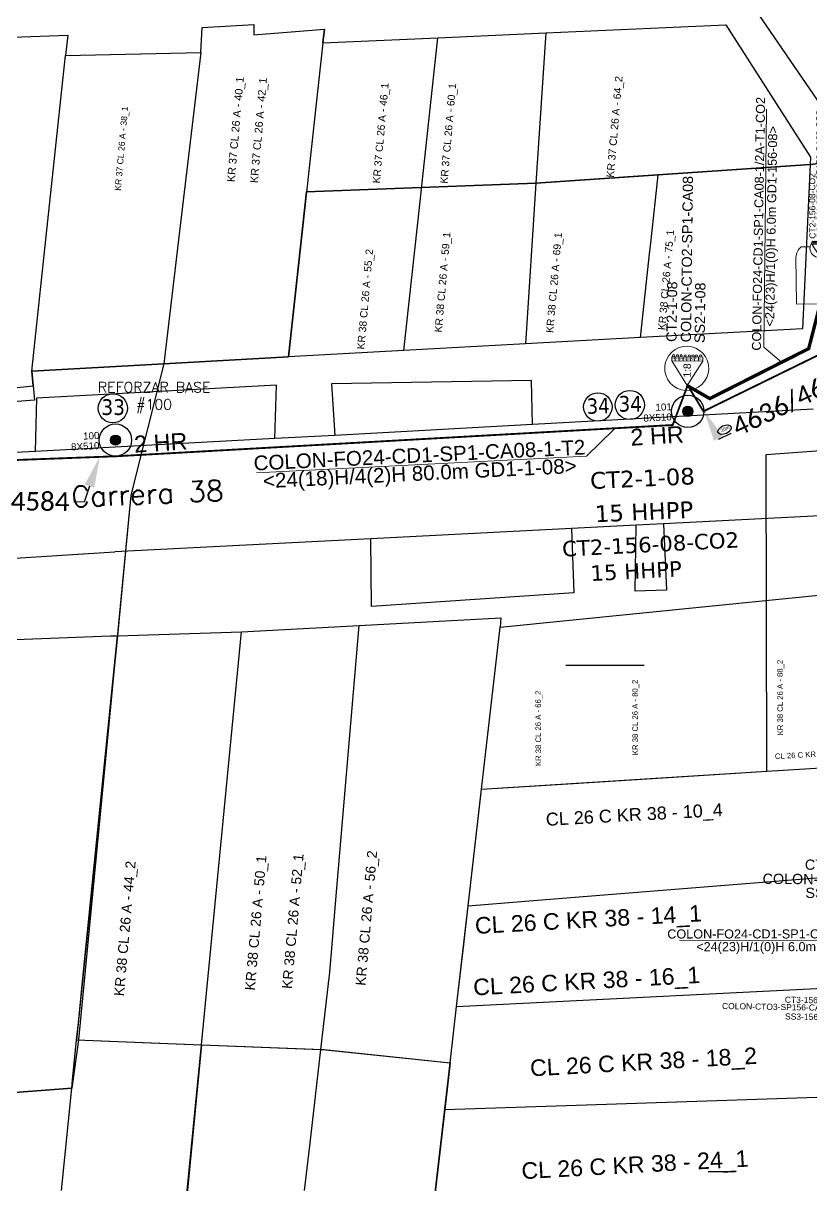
# Model space of a CAD drawing. Header units: millimetres. Extents: x -76.52126 to -76.51707, y 3.41842 to 3.42185.
# Drawn here: x -76.519168 to -76.518787, y 3.419719 to 3.420281 of the extents above; entities that cross this region are included whole.
import ezdxf
from ezdxf import colors
from ezdxf.entities.mleader import LeaderData, LeaderLine
from ezdxf.enums import TextEntityAlignment as Align
from ezdxf.math import Vec2, Vec3

# ---------------------------------------------------------------- set-up
doc = ezdxf.new("R2010")
doc.units = ezdxf.units.MM
doc.linetypes.add('DASHED', pattern=[0.75, 0.5, -0.25])
for name, color, linetype in [('ABSCISA 24H', 3, 'Continuous'), ('CARTOGRAFIA', 252, 'Continuous'), ('COBERTURA CTO', 30, 'Continuous'), ('COBERTURA CTO - COUBICADO', 30, 'Continuous'), ('HERRAJERIA', 30, 'Continuous'), ('NOTAS', 250, 'Continuous'), ('PLACAS ZONA ABIERTA', 8, 'Continuous'), ('POSTE EMCALI ENERGIA', 7, 'Continuous'), ('Predios_Cali_ATP', 251, 'Continuous'), ('PUNTO CARTERA', 7, 'Continuous'), ('PUNTO CARTERA - COUBICADO', 60, 'Continuous'), ('RESERVA F.O 24', 3, 'Continuous'), ('TEXCALLES', 7, 'Continuous')]:
    doc.layers.add(name, color=color, linetype=linetype)
for name, color, linetype, lineweight in [('CB 24 H AER', 3, 'DASHED', 60), ('CB 24 H AER - COUBICADO', 3, 'DASHED', 0), ('CTO POSTE', 10, 'Continuous', 0), ('CTO POSTE - COUBICADO', 10, 'Continuous', 0), ('MARQUILLA F.O 24', 3, 'Continuous', 0), ('MARQUILLA F.O 24 - COUBICADO', 3, 'Continuous', 0)]:
    doc.layers.add(name, color=color, linetype=linetype, lineweight=lineweight)
doc.styles.add('Arial', font='arial.ttf')
doc.styles.add('BOOK', font='BKANT.TTF')
doc.styles.add('Legend', font='calibri.ttf')
doc.styles.add('ROMANS', font='romans.shx', dxfattribs={"height": 1.6})
doc.styles.get("Standard").update_dxf_attribs({"font": 'arial.ttf'})
doc.styles.add('style2', font='verdana.ttf', dxfattribs={"height": 0.1})
doc.styles.add('TAHOMA', font='tahoma.ttf')
doc.styles.add('TXT CTO Y SS', font='arial.ttf', dxfattribs={"height": 0.5})

# ---------------------------------------------------------------- blocks, each defined once
blk = doc.blocks.new('MARQUILLA 24')
at = {"layer": 'MARQUILLA F.O 24', "style": 'Arial'}
for tag, oblique, p in [('IDENTIFICACIONCABLEFIBRA', 8.300879983380582e-09, (-0.1815160179795968, 0.4101931208408545)), ('CAPACIDADFIBRA', 1.383453351877506e-09, (-0.2074468646844706, -0.5398237440824574))]:
    blk.add_attdef(tag, text='', height=0.7, dxfattribs=dict(at, oblique=oblique)).set_placement(p, align=Align.MIDDLE)
blk = doc.blocks.new('PUNTO CARTERA')
blk.add_circle((-5.020778246489499e-07, 5.015703301580743e-07), 1.85590673389413e-05)
at = {"style": 'TAHOMA'}
blk.add_attdef('11', (-1.506643124571383e-05, -8.025511332387936e-06), '', height=2e-05, dxfattribs=at)
blk = doc.blocks.new('POSTE EMCALI ENERGIA')
h = blk.add_hatch(color=0)
h.dxf.hatch_style = 1
edge = h.paths.add_edge_path()
edge.add_arc((0, 0), 0.4317225846467996, 0, 360)
at = {"color": 0}
for radius in [1.37560418800724, 0.4317225846467996]:
    blk.add_circle((0, 0), radius, dxfattribs=at)
for tag, p in [('NODO', (1.750531847689672, -1.245275313217235)), ('CONSEC', (1.750531847689672, -2.745275313217235))]:
    blk.add_attdef(tag, p, '', height=1, dxfattribs=at)
blk = doc.blocks.new('*U27')
at = {"layer": 'CTO POSTE', "lineweight": 0}
h = blk.add_hatch(color=256, dxfattribs=at)
h.dxf.hatch_style = 1
edge = h.paths.add_edge_path()
edge.add_arc((2.038040068197754, 0.2957694650177), 0.05471359921872897, -0.1242499693410087, 359.875750030659)
edge = h.paths.add_edge_path()
edge.add_arc((2.037624585731224, 0.1041770275826625), 0.05471359921872897, -0.1242499693410087, 359.875750030659)
edge = h.paths.add_edge_path()
edge.add_arc((2.037237854846977, -0.0741571229849701), 0.05471359921872897, -0.1242499693410087, 359.875750030659)
edge = h.paths.add_edge_path()
edge.add_arc((2.036809884395911, -0.2715081750155999), 0.05471359921872897, -0.1242499693410087, 359.875750030659)
edge = h.paths.add_edge_path()
edge.add_arc((2.036383020590098, -0.4683489170371072), 0.05471359921872897, -0.1242499693410087, 359.875750030659)
edge = h.paths.add_edge_path()
edge.add_arc((2.0359752240852, -0.6563971083447935), 0.05471359921872897, -0.1242499693410087, 359.875750030659)
edge = h.paths.add_edge_path()
edge.add_arc((2.035625206270759, -0.817801671994707), 0.05471359921872897, -0.1242499693410087, 359.875750030659)
edge = h.paths.add_edge_path()
edge.add_arc((2.035170182809209, -1.027627744359637), 0.05471359921872897, -0.1242499693410087, 359.875750030659)
h = blk.add_hatch(color=1, dxfattribs=at)
h.dxf.hatch_style = 1
edge = h.paths.add_edge_path()
edge.add_arc((0.5439760578583717, -0.3838038376672779), 0.05194566183112925, -0.1242499693410087, 359.875750030659)
at = {"layer": 'CTO POSTE', "color": 1, "lineweight": 0}
for p, q in [((0.5933397471003361, -0.3798749818062158), (1.78330321336002, 0.3747210545708041)), ((1.780019241301008, -1.139624945418648), (1.78330321336002, 0.3747210545708041)), ((1.782527919798422, 0.01720805423882347), (1.98271064005906, 0.01677394310435269)), ((1.782961715654312, 0.2172453893237415), (1.98314443591495, 0.2168112781892743)), ((1.78330321336002, 0.3747210545708041), (1.983485933620659, 0.3742869434363333)), ((1.983485933620659, 0.3742869434363333), (1.980201961561647, -1.140059056553115)), ((1.98314443591495, 0.2168112781892743), (1.983485933620659, 0.3742869434363333)), ((0.5933397471003361, -0.3798749818062158), (1.780019241301008, -1.139624945418648)), ((1.781318828867053, -0.5403429792782911), (1.981501549127691, -0.5407770904127582)), ((1.781734164487348, -0.3488182574032466), (1.981916884747986, -0.3492523685377139)), ((1.782121812782029, -0.1700610591370423), (1.982304533042667, -0.1704951702715095)), ((1.780497384716469, -0.9191375126349558), (1.980680104977108, -0.9195716237694229)), ((1.780894261615054, -0.7361247058695691), (1.981076981875692, -0.7365588170040362)), ((1.980201961561647, -1.140059056553115), (1.780019241301008, -1.139624945418648))]:
    blk.add_line(p, q, dxfattribs=at)
for centre in [(2.037613172867088, 0.1038380231428865), (2.038028655333605, 0.2954304605723818), (2.036371607725974, -0.4686879214713409), (2.036798471531788, -0.2718471794498337), (2.037226441982829, -0.0744961274302883), (2.035158769945085, -1.02796674879387), (2.035613793406623, -0.818140676434483), (2.035963811221075, -0.6567361127790272)]:
    blk.add_circle(centre, 0.05471359921872897, dxfattribs=at)
at = {"layer": 'CTO POSTE', "color": 2, "lineweight": 0, "true_color": 0xf1eb1f}
blk.add_ellipse((1.428732229114385, -0.3551335129265336), major_axis=(-0.572424804231445, 0.9095449614430965), ratio=0.9999999690973763, start_param=4.159629210123316, end_param=10.4428145173029, dxfattribs=at)
at = {"layer": 'CTO POSTE', "lineweight": 0, "attachment_point": 1, "rotation": 359.875750030659}
for s, width, heights, insert, char_height in [('\\pxsm0.95;1\\P2\\P3\\P4\\P5\\P6\\P7\\P8', 12.01395749957801, [52.35627762601921], (1.852877797037454, 0.3555203752303113), 0.1174596764261007), ('1:8', 8.215003159624752, [0], (0.9754199662721743, -0.195374858175393), 0.3585048917005609)]:
    blk.add_mtext_dynamic_manual_height_columns(s, width=width, gutter_width=4.760265510852324, heights=heights, dxfattribs=dict(at, insert=insert, char_height=char_height))
at = {"layer": 'CTO POSTE', "lineweight": 0, "style": 'TXT CTO Y SS'}
for tag, p in [('CTONAME', (2.705436183969436, 0.1588303964439393)), ('OSPCTONAME', (2.696194536413123, -0.5457411603159441)), ('SSNAME', (2.668679143539123, -1.215425124960918))]:
    blk.add_attdef(tag, p, '', height=0.5, dxfattribs=at)
blk = doc.blocks.new('*U28')
at = {"layer": 'CTO POSTE', "lineweight": 0}
h = blk.add_hatch(color=256, dxfattribs=at)
h.dxf.hatch_style = 1
edge = h.paths.add_edge_path()
edge.add_arc((0.8194243900310156, 0.2957694650177002), 0.05471359921872897, 180.124249969341, 540.124249969341, ccw=False)
edge = h.paths.add_edge_path()
edge.add_arc((0.8198398724975458, 0.1041770275826627), 0.05471359921872897, 180.124249969341, 540.124249969341, ccw=False)
edge = h.paths.add_edge_path()
edge.add_arc((0.8202266033817929, -0.0741571229849699), 0.05471359921872897, 180.124249969341, 540.124249969341, ccw=False)
edge = h.paths.add_edge_path()
edge.add_arc((0.8206545738328583, -0.2715081750155997), 0.05471359921872897, 180.124249969341, 540.124249969341, ccw=False)
edge = h.paths.add_edge_path()
edge.add_arc((0.8210814376386719, -0.468348917037107), 0.05471359921872897, 180.124249969341, 540.124249969341, ccw=False)
edge = h.paths.add_edge_path()
edge.add_arc((0.8214892341435696, -0.6563971083447933), 0.05471359921872897, 180.124249969341, 540.124249969341, ccw=False)
edge = h.paths.add_edge_path()
edge.add_arc((0.8218392519580107, -0.8178016719947068), 0.05471359921872897, 180.124249969341, 540.124249969341, ccw=False)
edge = h.paths.add_edge_path()
edge.add_arc((0.8222942754195603, -1.027627744359636), 0.05471359921872897, 180.124249969341, 540.124249969341, ccw=False)
h = blk.add_hatch(color=1, dxfattribs=at)
h.dxf.hatch_style = 1
edge = h.paths.add_edge_path()
edge.add_arc((2.313488400370398, -0.383803837667278), 0.05194566183112925, 180.124249969341, 540.124249969341, ccw=False)
at = {"layer": 'CTO POSTE', "color": 1, "lineweight": 0}
for p, q in [((1.07416124486875, 0.3747210545708043), (0.8739785246081113, 0.3742869434363335)), ((0.8739785246081113, 0.3742869434363335), (0.8772624966671227, -1.140059056553115)), ((0.8743200223138197, 0.2168112781892745), (0.8739785246081113, 0.3742869434363335)), ((1.074502742574458, 0.2172453893237417), (0.8743200223138197, 0.2168112781892745)), ((1.074936538430348, 0.01720805423882361), (0.8747538181697094, 0.01677394310435287)), ((2.264124711128434, -0.3798749818062159), (1.07416124486875, 0.3747210545708043)), ((1.077445216927761, -1.139624945418647), (1.07416124486875, 0.3747210545708043)), ((1.075342645446741, -0.1700610591370421), (0.8751599251861024, -0.1704951702715093)), ((1.075730293741422, -0.3488182574032465), (0.8755475734807834, -0.3492523685377137)), ((1.076145629361717, -0.540342979278291), (0.8759629091010785, -0.540777090412758)), ((2.264124711128434, -0.3798749818062159), (1.077445216927761, -1.139624945418647)), ((1.076570196613716, -0.736124705869569), (0.8763874763530775, -0.736558817004036)), ((1.0769670735123, -0.9191375126349557), (0.8767843532516617, -0.9195716237694227)), ((0.8772624966671227, -1.140059056553115), (1.077445216927761, -1.139624945418647))]:
    blk.add_line(p, q, dxfattribs=at)
for centre in [(0.8194358028951645, 0.295430460572382), (0.8198512853616822, 0.1038380231428867), (0.8202380162459408, -0.0744961274302881), (0.8206659866969823, -0.2718471794498334), (0.8210928505027959, -0.4686879214713407), (0.8215006470076944, -0.656736112779027), (0.8218506648221471, -0.8181406764344827), (0.8223056882836852, -1.02796674879387)]:
    blk.add_circle(centre, 0.05471359921872897, dxfattribs=at)
at = {"layer": 'CTO POSTE', "color": 2, "lineweight": 0, "true_color": 0xf1eb1f}
blk.add_ellipse((1.428732229114385, -0.3551335129265336), major_axis=(-0.572424804231445, 0.9095449614430965), ratio=0.9999999690973763, start_param=4.159629210123316, end_param=10.4428145173029, dxfattribs=at)
at = {"layer": 'CTO POSTE', "lineweight": 0, "attachment_point": 3, "rotation": 0.12424996934098545}
for s, width, heights, insert, char_height in [('\\pxsm0.95;1\\P2\\P3\\P4\\P5\\P6\\P7\\P8', 12.01395749957801, [52.35627762601921], (1.004586661191316, 0.3555203752303114), 0.1174596764261007), ('1:8', 8.215003159624752, [0], (1.882044491956596, -0.195374858175393), 0.3585048917005609)]:
    blk.add_mtext_dynamic_manual_height_columns(s, width=width, gutter_width=4.760265510852324, heights=heights, dxfattribs=dict(at, insert=insert, char_height=char_height))
at = {"layer": 'CTO POSTE', "lineweight": 0, "style": 'TXT CTO Y SS'}
for tag, p in [('CTONAME', (-2.704724795317747, 0.15883039644394)), ('OSPCTONAME', (-4.758238945851474, -0.5457411603159432)), ('SSNAME', (-2.665239241926998, -1.215425124960918))]:
    blk.add_attdef(tag, p, '', height=0.5, dxfattribs=at)
blk = doc.blocks.new('RESERVA 24')
at = {"layer": 'RESERVA F.O 24', "color": 3, "linetype": 'ByBlock', "lineweight": 30}
blk.add_ellipse((0, 0), major_axis=(1.155851281713483, 0.0003712607545550343), ratio=0.5873088644412812, dxfattribs=at)
at = {"layer": 'RESERVA F.O 24', "lineweight": 0, "style": 'BOOK'}
blk.add_attdef('RESERVA', (1.280572414631024, 0.8326158835552633), '', height=0.5725093120969081, rotation=0.03902316826273409, dxfattribs=at)
blk = doc.blocks.new('CTO POSTE 8 - COUBICABLE')
at = {"layer": 'CTO POSTE - COUBICADO', "lineweight": 0}
h = blk.add_hatch(color=1, dxfattribs=at)
h.dxf.hatch_style = 1
edge = h.paths.add_edge_path()
edge.add_arc((-8.158717557664204, 73.49492617518627), 0.6260126671839604, 89.87575003065902, 449.8757500306591)
edge = h.paths.add_edge_path()
edge.add_arc((-5.966588096547639, 73.49017237922453), 0.6260126671839604, 89.87575003065902, 449.8757500306591)
edge = h.paths.add_edge_path()
edge.add_arc((-3.926155026143533, 73.48574754818037), 0.6260126671839604, 89.87575003065902, 449.8757500306591)
edge = h.paths.add_edge_path()
edge.add_arc((-1.668137637090695, 73.48085086933861), 0.6260126671839604, 89.87575003065902, 449.8757500306591)
edge = h.paths.add_edge_path()
edge.add_arc((0.5840409744923818, 73.47596685232566), 0.6260126671839604, 89.87575003065902, 449.8757500306591)
edge = h.paths.add_edge_path()
edge.add_arc((2.735618488688488, 73.47130099627975), 0.6260126671839604, 89.87575003065902, 449.8757500306591)
edge = h.paths.add_edge_path()
edge.add_arc((4.582349517695548, 73.46729622253406), 0.6260126671839604, 89.87575003065902, 449.8757500306591)
edge = h.paths.add_edge_path()
edge.add_arc((6.983101452897245, 73.46209001320312), 0.6260126671839604, 89.87575003065902, 449.8757500306591)
at = {"layer": 'CTO POSTE - COUBICADO', "color": 1, "lineweight": 0}
for p, q in [((-9.06205230186606, 70.5803217586581), (-9.0570853636018, 72.87073804316606)), ((-0.4282449098391226, 56.96520204433182), (-9.06205230186606, 70.5803217586581)), ((8.264531802080455, 70.5427477708945), (-9.06205230186606, 70.5803217586581)), ((-9.0570853636018, 72.87073804316606), (8.26949874033744, 72.83316405539881)), ((-7.255307329891366, 72.86683075333713), (-9.0570853636018, 72.87073804316606)), ((-7.260274268148351, 70.57641446883281), (-7.255307329891366, 72.86683075333713)), ((-4.97152142678533, 70.57145113787556), (-4.966554488528345, 72.86186742237987)), ((-2.828857832733775, 70.56680461232827), (-2.82389089447679, 72.85722089683622)), ((-0.7835844077926595, 70.56236928461658), (-0.7786174695356749, 72.8527855691209)), ((-0.4282449098391226, 56.96520204433182), (8.264531802080455, 70.5427477708945)), ((1.407770277051895, 70.55761716881534), (1.41273721530888, 72.84803345331966)), ((3.6478320276874, 70.55275942811204), (3.652798965944385, 72.84317571262)), ((5.741796543414239, 70.54821851014276), (5.746763481671223, 72.83863479465072)), ((8.26949874033744, 72.83316405539881), (8.264531802080455, 70.5427477708945))]:
    blk.add_line(p, q, dxfattribs=at)
at = {"layer": 'CTO POSTE - COUBICADO', "color": 7}
for points in [[(-9.495094876823714, 71.77974271307176, 0.1505749831499368), (-11.37213292370143, 65.68815879815156, 0.9999999999999999), (10.2740273603049, 65.68815879815156, 0.1369944687090537), (8.70836981440516, 71.29522493271725, 0.1369944687090537)], [(10.094596321258, 67.65075848565175), (21.64616028400633, 67.65075848565175, -0.2348145947978391), (28.04693996674177, 55.47953645577581), (28.04693996674177, 55.47953645577581), (28.04693996674177, 0), (-28.04693996674905, 0), (-28.04693996674905, 55.47953645577581), (-28.04693996674905, 55.47953645577581, -0.2348145947978391), (-21.6461602840136, 67.65075848565175), (-11.19270188465453, 67.65075848565175)], [(0.2045518100858317, 57.95358891829892), (0.2045518100858317, 56.41536051625008, -0.9999999999999999), (-0.9912768725043861, 56.41536051625008), (-0.9912768725043861, 57.85307772033048)]]:
    blk.add_lwpolyline(points, format="xyb", dxfattribs=at)
blk.add_lwpolyline([(0.2045518100858317, 57.08384907217624), (0.2045518100858317, 56.41536051625008, -1), (-0.9912768725043861, 56.41536051625008), (-0.9912768725043861, 57.08384907217624, 2.618033988749876)], format="xyb", close=True, dxfattribs=at)
at = {"layer": 'CTO POSTE - COUBICADO', "color": 1, "lineweight": 0}
for centre in [(-8.15483879479143, 73.49479559343672), (-5.962709333740349, 73.49004179747499), (-3.92227626327076, 73.48561696643083), (-1.664258874356165, 73.48072028758907), (0.5879197372341878, 73.47583627057611), (2.739497251430294, 73.4711704145302), (4.586228280502837, 73.46716564078451), (6.986980215639051, 73.46195943145358)]:
    blk.add_circle(centre, 0.6260126671839604, dxfattribs=at)
at = {"layer": 'CTO POSTE - COUBICADO', "color": 1, "lineweight": 0, "insert": (-8.84236526505265, 71.37636828672476), "char_height": 1.343929962130838, "attachment_point": 1, "rotation": 89.87575003065903}
blk.add_mtext_dynamic_manual_height_columns('\\pxsm0.95;1\\P2\\P3\\P4\\P5\\P6\\P7\\P8', width=137.4592365543209, gutter_width=54.46518875571257, heights=[599.0410696518165], dxfattribs=at)
at = {"layer": 'CTO POSTE - COUBICADO', "color": 7, "lineweight": 0, "insert": (-2.539226752363902, 61.33682190662148), "char_height": 4.101879727465289, "attachment_point": 1, "rotation": 89.87575003065903}
blk.add_mtext_dynamic_manual_height_columns('1:8', width=93.9930129312524, gutter_width=54.46518875571257, heights=[0], dxfattribs=at)
at = {"layer": 'CTO POSTE - COUBICADO', "lineweight": 0, "style": 'TXT CTO Y SS'}
for tag, p in [('OSPCTONAME', (3.313822005606085, 76.53373880984049)), ('CTONAME', (-5.529895403925138, 76.53373880984049)), ('SSNAME', (11.73363488795883, 76.53373880984049))]:
    blk.add_attdef(tag, p, '', height=7.199999999999998, rotation=90, dxfattribs=at)

msp = doc.modelspace()

# ---------------------------------------------------------------- linework, layer by layer
at = {"layer": 'CARTOGRAFIA'}
for points in [[(-76.51896351285762, 3.420305254738762), (-76.51884093184566, 3.420310024798367), (-76.51882995177078, 3.420307144770616), (-76.51882185169455, 3.420299224687026), (-76.51882041168068, 3.420296164681188), (-76.51878216137487, 3.420240004212813), (-76.51874904111395, 3.420180693720452), (-76.51872384089296, 3.420125343269886), (-76.5187269009279, 3.420119493225341)], [(-76.51902348007792, 3.420271049385176), (-76.51896786252695, 3.42027351648778), (-76.51891566482158, 3.420275831930324), (-76.5188284983546, 3.420279698490615), (-76.51878758402967, 3.420215806997133), (-76.51878775383597, 3.420212170910075), (-76.51879146306095, 3.420132745305294), (-76.5188697635844, 3.420128435406353), (-76.51892542003264, 3.420125371878951), (-76.51898434326944, 3.420122128577189), (-76.51904002700252, 3.420119063565492), (-76.51910042612366, 3.420115738976731), (-76.5191642640952, 3.420112225125761), (-76.51916297709471, 3.420098104034535), (-76.51922117157159, 3.420093720997668)], [(-76.51920052550344, 3.42027280728564), (-76.51914691196947, 3.42027473945984), (-76.51914803696349, 3.420264857370624), (-76.51908247143223, 3.420266423389533), (-76.51908180543472, 3.420278528487527), (-76.5190568032362, 3.420279914499245), (-76.51905686623144, 3.420274973454637), (-76.51902270194336, 3.420277709476634)], [(-76.51908247151954, 3.420266423418637), (-76.51908180550748, 3.420278528545735), (-76.51905680330896, 3.420279914557453), (-76.5190568663042, 3.420274973512845), (-76.51902270203067, 3.420277709534842)], [(-76.51902270203067, 3.420277709534842), (-76.51902348016523, 3.42027104941428)], [(-76.51902348007792, 3.420271049385176), (-76.51902270194336, 3.420277709476634)], [(-76.51891566489434, 3.420275831959428), (-76.5188284984419, 3.420279698548823), (-76.51878758411698, 3.420215807026237), (-76.51878775392328, 3.420212170939179)], [(-76.5192005255762, 3.420272807314744), (-76.51914691204223, 3.420274739488944), (-76.5191480370508, 3.420264857428831)], [(-76.51902348016523, 3.42027104941428), (-76.51904002707528, 3.420119063565492)], [(-76.51902348016523, 3.42027104941428), (-76.51896786259971, 3.420273516545988)], [(-76.51897500779381, 3.420207882577072), (-76.51896786259971, 3.420273516545988)], [(-76.51896786259971, 3.420273516545988), (-76.51891566489434, 3.420275831959428)], [(-76.51891566489434, 3.420275831959428), (-76.51892037485453, 3.42020318972993)], [(-76.5191480370508, 3.420264857428831), (-76.51908247151954, 3.420266423418637)], [(-76.51908247151954, 3.420266423418637), (-76.51909262497287, 3.420181210779104)], [(-76.51915877760115, 3.420163831950616), (-76.5191480370508, 3.420264857428831)], [(-76.51878775392328, 3.420212170939179), (-76.51879146314826, 3.420132745334397), (-76.51886976365716, 3.420128435435457)], [(-76.51878775392328, 3.420212170939179), (-76.51886127671827, 3.42020719395134)], [(-76.51897645064531, 3.420194323859162), (-76.51897500779381, 3.420207882577072)], [(-76.51887336381554, 3.420206374998655), (-76.51892037485453, 3.42020318972993)], [(-76.51886127671827, 3.42020719395134), (-76.51887336381554, 3.420206374998655)], [(-76.51886258211238, 3.420195079889366), (-76.51886127671827, 3.42020719395134)], [(-76.51892037485453, 3.42020318972993), (-76.5189254201054, 3.420125371908055)], [(-76.51898434335675, 3.420122128577189), (-76.51897645064531, 3.420194323859162)], [(-76.5188649844153, 3.420172786646274), (-76.51886258211238, 3.420195079889366)], [(-76.51909262497287, 3.420181210779104), (-76.51910042621097, 3.420115739034939)], [(-76.51886976365716, 3.420128435435457), (-76.51886524135847, 3.420170402140341)], [(-76.51886524135847, 3.420170402140341), (-76.5188649844153, 3.420172786646274)], [(-76.51916426419706, 3.420112225183969), (-76.51915877760115, 3.420163831950616)], [(-76.5189254201054, 3.420125371908055), (-76.51898434335675, 3.420122128577189)], [(-76.51886976365716, 3.420128435435457), (-76.5189254201054, 3.420125371908055)], [(-76.51904002707528, 3.420119063565492), (-76.51910042621097, 3.420115739034939)], [(-76.51898434335675, 3.420122128577189), (-76.51904002707528, 3.420119063565492)], [(-76.51910042621097, 3.420115739034939), (-76.51916426419706, 3.420112225183969)], [(-76.51916426419706, 3.420112225183969), (-76.51916297718202, 3.420098104063639), (-76.51922117164435, 3.420093721026772), (-76.51922158564633, 3.420099166062412)], [(-76.51904676353519, 3.420079622898468), (-76.51904586352833, 3.420105363111928), (-76.51916196448514, 3.420099063063956), (-76.5191625944812, 3.420073322850497)], [(-76.51892202250968, 3.420086372949866), (-76.51892247252766, 3.42010761312906), (-76.51901922330802, 3.420105993122545), (-76.5190176933051, 3.420081152915939)], [(-76.5187863014093, 3.420093753011882), (-76.51892202250968, 3.420086372949866)], [(-76.51892202250968, 3.420086372949866), (-76.5190176933051, 3.420081152915939)], [(-76.5190176933051, 3.420081152915939), (-76.51904676353519, 3.420079622898468)], [(-76.51904676353519, 3.420079622898468), (-76.5191625944812, 3.420073322850497)], [(-76.5191625944812, 3.420073322850497), (-76.51918779468764, 3.420071972840217)], [(-76.51869684067282, 3.419924821632433), (-76.51869297063462, 3.419967211972674), (-76.51869783068327, 3.420024452455094), (-76.51872924093408, 3.420044882616478), (-76.51885875200463, 3.420038312572272)], [(-76.51890312236577, 3.420036062555139), (-76.51890213235532, 3.420004922300562), (-76.51899987314613, 3.419998352227251), (-76.51900032316411, 3.420031112517448)], [(-76.51890312236577, 3.420036062555139), (-76.51900032316411, 3.420031112517448)], [(-76.5188719821112, 3.420037682561654), (-76.51890312236577, 3.420036062555139)], [(-76.51885875200463, 3.420038312572272), (-76.51885731199076, 3.420006272310841), (-76.51887243211462, 3.420005732289267), (-76.5188719821112, 3.420037682561654)], [(-76.51885875200463, 3.420038312572272), (-76.5188719821112, 3.420037682561654)], [(-76.51900032316411, 3.420031112517448), (-76.5191241641682, 3.420024812469476)], [(-76.51955472767662, 3.419963431967174), (-76.51955355767353, 3.419974412056602), (-76.51953798754624, 3.419988452151868), (-76.51951917739137, 3.41999763222759), (-76.5194985672228, 3.420001232284106), (-76.51949595719128, 3.420001232284106), (-76.5191241641682, 3.420024812469476)], [(-76.51918473031623, 3.419981860425308), (-76.51912619379658, 3.419984091088393), (-76.51912286377996, 3.419984199092708), (-76.5190628782679, 3.419986143112167), (-76.51900588084612, 3.419989167698644), (-76.51893737224822, 3.419992803174521), (-76.51893768725353, 3.419988357127862), (-76.51874027064554, 3.420008112284107), (-76.51871211842303, 3.419986692126825), (-76.51871572744352, 3.419924465605275), (-76.51871863446507, 3.419874488187473), (-76.51872878655053, 3.419873633204245), (-76.51872893055628, 3.419871608159722), (-76.51873305259, 3.419816059715798)], [(-76.51893768732629, 3.419988357156965), (-76.5187402707183, 3.42000811231321), (-76.51871211849578, 3.419986692155929), (-76.51871572753083, 3.419924465634379)], [(-76.51900588091888, 3.419989167756851), (-76.51893737233553, 3.419992803203625), (-76.51893768732629, 3.419988357156965)], [(-76.51913393393119, 3.419874587227808), (-76.51912286385271, 3.419984199121812)], [(-76.51912619388389, 3.419984091117497), (-76.51912286385271, 3.419984199121812)], [(-76.51912286385271, 3.419984199121812), (-76.51906287836977, 3.419986143141271)], [(-76.51908225344454, 3.419786330938789), (-76.51906287836977, 3.419986143141271)], [(-76.51906287836977, 3.419986143141271), (-76.51900588091888, 3.419989167756851)], [(-76.51901733557537, 3.41985446286037), (-76.51900588091888, 3.419989167756851)], [(-76.51894668449899, 3.419910056793581), (-76.51893768732629, 3.419988357156965)], [(-76.51918473040354, 3.419981860454412), (-76.51912619388389, 3.419984091117497)], [(-76.51886420162413, 3.419915184568366), (-76.51880871637917, 3.419918652930049)], [(-76.51880871637917, 3.419918652930049), (-76.5187694220462, 3.419921109206028)], [(-76.51894668449899, 3.419910056793581), (-76.51890497185599, 3.419912636033244)], [(-76.51890497185599, 3.419912636033244), (-76.51886420162413, 3.419915184568366)], [(-76.51894801557722, 3.419898472566841), (-76.51894668449899, 3.419910056793581)], [(-76.51895318067767, 3.419853521962635), (-76.51894801557722, 3.419898472566841)], [(-76.51913926763012, 3.419821738455196), (-76.51913393393119, 3.419874587227808)], [(-76.51889956440795, 3.419857846238868), (-76.51874840713066, 3.419870037396889)], [(-76.51895318067767, 3.419853521962635), (-76.5189255837708, 3.419855747707173)], [(-76.5189255837708, 3.419855747707173), (-76.51889956440795, 3.419857846238868)], [(-76.51901849900099, 3.419840818955548), (-76.51901733557537, 3.41985446286037)], [(-76.51895532186103, 3.419834887682212), (-76.51895318067767, 3.419853521962635)], [(-76.51902045867831, 3.419818669514482), (-76.51902015500895, 3.419821306816287), (-76.51901849900099, 3.419840818955548)], [(-76.51895876464044, 3.41980492584173), (-76.51895532186103, 3.419834887682212)], [(-76.51914176456415, 3.419796997609067), (-76.51913926763012, 3.419821738455196)], [(-76.51902444443334, 3.419784053331226), (-76.51902045867831, 3.419818669514482)], [(-76.51895876464044, 3.41980492584173), (-76.51873305266275, 3.419816059744901)], [(-76.51896189854091, 3.419777652234755), (-76.51895876464044, 3.41980492584173)], [(-76.51914260112466, 3.419788708547115), (-76.51914176456415, 3.419796997609067)], [(-76.51914494821762, 3.41976540717644), (-76.51914455402078, 3.419769358370671), (-76.51914260112466, 3.419788708547115)], [(-76.51914260112466, 3.419788708547115), (-76.51910272149911, 3.419787137347724)], [(-76.51910272149911, 3.419787137347724), (-76.51908225344454, 3.419786330938789)], [(-76.51908908657282, 3.41971586195052), (-76.51908225344454, 3.419786330938789)], [(-76.51908225344454, 3.419786330938789), (-76.51902444443334, 3.419784053331226)], [(-76.51902980486415, 3.419737498320158), (-76.51902444443334, 3.419784053331226)], [(-76.51902444443334, 3.419784053331226), (-76.51902290002403, 3.41978399250422)], [(-76.51902290002403, 3.41978399250422), (-76.51896189854091, 3.419777652234755)], [(-76.51896449236159, 3.419755078692672), (-76.51896189854091, 3.419777652234755)], [(-76.51920871941041, 3.41976057468912), (-76.51914494821762, 3.41976540717644)], [(-76.51914989108121, 3.41971586195052), (-76.51914494821762, 3.41976540717644)], [(-76.51890083211259, 3.419757156764375), (-76.5187408196893, 3.419762380087034)], [(-76.51896727346542, 3.419730875336084), (-76.51896449236159, 3.419755078692672)], [(-76.51896449236159, 3.419755078692672), (-76.51890083211259, 3.419757156764375)], [(-76.51903229610838, 3.41971586195052), (-76.51902980486415, 3.419737498320158)], [(-76.51896899859497, 3.41971586195052), (-76.51896727346542, 3.419730875336084)]]:
    msp.add_lwpolyline(points, dxfattribs=at)
at = {"layer": 'CB 24 H AER', "ltscale": 3e-05, "const_width": 8.916348428658831e-07}
msp.add_lwpolyline([(-76.51930684236112, 3.420069593833989), (-76.5192929906628, 3.420064664629321), (-76.51912319619983, 3.420071047044817), (-76.51885423719739, 3.420086151080582), (-76.51884698224951, 3.420105374642648), (-76.51883938734824, 3.420092753906029), (-76.51876947053131, 3.420127000066619), (-76.51873396088082, 3.420007560545336), (-76.51872712389519, 3.419874232631213), (-76.5187409188436, 3.419865009242653)], dxfattribs=at)
at = {"layer": 'CB 24 H AER - COUBICADO', "ltscale": 3e-05, "const_width": 1.629947985712686e-06}
msp.add_lwpolyline([(-76.51884729663917, 3.420105287267861), (-76.51883629889234, 3.420098930755446), (-76.5187884434612, 3.420123106223375), (-76.51878286843211, 3.420144821868384)], dxfattribs=at)
at = {"layer": 'COBERTURA CTO'}
for points in [[(-76.51873269513743, 3.420218688642647), (-76.51884869179241, 3.420485867939906), (-76.51896465153476, 3.420468266953661), (-76.5190733266183, 3.420461016311831), (-76.51905961411939, 3.420641409443645), (-76.51910983456327, 3.420630744336789), (-76.51916943844952, 3.420618079450263), (-76.51922617455892, 3.42060612044804), (-76.51925169374516, 3.420388246140986), (-76.51926002495605, 3.420261851356029), (-76.5192659610137, 3.420228649275284), (-76.51927328208188, 3.420187699798246), (-76.51927308702687, 3.420184727347417), (-76.5192111608514, 3.420185140682745), (-76.51922158848646, 3.420099163561074), (-76.51916362346236, 3.420105162113371), (-76.5191642669626, 3.420112222664441), (-76.51910042894013, 3.42011573651723), (-76.51904002984628, 3.420119061109629), (-76.519031326213, 3.420199005271), (-76.51892037752913, 3.42020318734046), (-76.51878775649601, 3.420212168520605)], [(-76.51880871894281, 3.419918650316843), (-76.51880897232076, 3.42007188746936), (-76.51865991267294, 3.420082898960002), (-76.51873269513743, 3.420218688642647), (-76.51878775640688, 3.420212168526062), (-76.51892037752913, 3.42020318734046), (-76.51897573193781, 3.420201100825919), (-76.519031326213, 3.420199005271), (-76.51904002984628, 3.420119061109629), (-76.51904002984628, 3.420119061109629), (-76.51910042902927, 3.420115736577257), (-76.51911634202332, 3.420052216650559), (-76.51912286668738, 3.419984196559538), (-76.51914260397388, 3.419788705831136), (-76.51908225731603, 3.419786317108786), (-76.51902367498514, 3.419784020198106), (-76.51896190124825, 3.419777649510591), (-76.51895876734596, 3.419804923138484), (-76.51895318337955, 3.419853519296678), (-76.51894668719541, 3.4199100541731)], [(-76.51914495107047, 3.419765404442272), (-76.51920872231238, 3.419760571951313), (-76.5192083162994, 3.419764317093152), (-76.51926431634746, 3.419760119881515), (-76.51932240254536, 3.41975576632319), (-76.5193142684704, 3.419835874941212), (-76.51935335183333, 3.419834079100267), (-76.51935058155794, 3.419888381472786), (-76.51934603624176, 3.419978615216108), (-76.51934321415428, 3.420034639347589), (-76.51956461762637, 3.420024624701339), (-76.51955598659805, 3.420174288330029), (-76.51954192390912, 3.420173003515968), (-76.51949928916036, 3.420173117558418), (-76.51927308702687, 3.420184727347417), (-76.5192111608514, 3.420185140680017), (-76.51922158848828, 3.420099163594726), (-76.51916362346236, 3.420105162113371), (-76.51916426706447, 3.420112222721739), (-76.51910042902927, 3.420115736577257), (-76.51911634202332, 3.420052216650559), (-76.51914162239626, 3.419788666976613)], [(-76.51897700382068, 3.419646720704234), (-76.51897039823524, 3.4197037902735), (-76.5189619012337, 3.419777649508772), (-76.51895876734596, 3.419804923137574), (-76.51895318337955, 3.419853519297588), (-76.51894668719541, 3.4199100541731), (-76.51880871896645, 3.419918650315934), (-76.51880897232076, 3.42007188746936), (-76.51865991267294, 3.420082898960002), (-76.51865662847484, 3.419976383643528), (-76.51868225518336, 3.419654621478342), (-76.51874913287173, 3.419655368797406)], [(-76.51932240254536, 3.41975576632319), (-76.51926431634564, 3.419760119881515), (-76.5192083162994, 3.419764317093152), (-76.51920872231238, 3.419760571951313), (-76.51914495107047, 3.419765404442272), (-76.51914260397388, 3.419788705831136), (-76.51908225624646, 3.419786328226449), (-76.51910428152331, 3.419557106703335), (-76.519106184912, 3.419455029603681), (-76.5193374151433, 3.41944112240378), (-76.51934231920785, 3.419489204084469), (-76.51934477249523, 3.419540314251547), (-76.51933678059248, 3.419617740279476)], [(-76.51908225624646, 3.419786328220082), (-76.51902367498514, 3.419784020198106), (-76.51896190124825, 3.419777649510591), (-76.5189644950853, 3.419755075950318), (-76.51897039823524, 3.4197037902735), (-76.51897700382068, 3.419646720704234), (-76.51891352480851, 3.419649132568678), (-76.5188298727582, 3.419652307979389), (-76.51874913279897, 3.419655368739198), (-76.51868225518336, 3.419654621478342), (-76.5186882189202, 3.419475047752142), (-76.519106184912, 3.419455029603681), (-76.51910428143054, 3.419557106707883)]]:
    msp.add_lwpolyline(points, close=True, dxfattribs=at)
at = {"layer": 'MARQUILLA F.O 24'}
msp.add_lwpolyline([(-76.51905560089072, 3.420062958200154), (-76.51889599184801, 3.420071106947422), (-76.51888257112068, 3.420084126719897)], dxfattribs=at)
at = {"layer": 'MARQUILLA F.O 24 - COUBICADO', "color": 3}
for points in [[(-76.51880885983327, 3.420238948201639), (-76.51881015331983, 3.420123846929731), (-76.51880156836073, 3.420116480357347)], [(-76.51885101673547, 3.419837008112625), (-76.51873590975835, 3.419836408349387), (-76.51872868537951, 3.419827703393217)]]:
    msp.add_lwpolyline(points, dxfattribs=at)
at = {"layer": 'Predios_Cali_ATP'}
for p, q in [((-76.518906, 3.41997), (-76.518868, 3.41997)), ((-76.518837, 3.419725), (-76.518824, 3.419725))]:
    msp.add_line(p, q, dxfattribs=at)

# ---------------------------------------------------------------- block references
at = {"layer": 'CTO POSTE'}
for name, p, xscale, yscale, zscale, rotation, values in [('*U27', (-76.51885113930093, 3.420099447444242), 9.922525972606197e-06, 9.922525972606197e-06, 9.922525972606197e-06, 89.28335220215331, {'CTONAME': 'CT2-1-08', 'OSPCTONAME': 'COLON-CTO2-SP1-CA08', 'SSNAME': 'SS2-1-08'}), ('*U28', (-76.51876348647228, 3.419869193837803), 9.9225259726062e-06, 9.9225259726062e-06, 9.9225259726062e-06, 359.4965851813677, {'CTONAME': 'CT3-1-08', 'OSPCTONAME': 'COLON-CTO3-SP1-CA08', 'SSNAME': 'SS3-1-08'})]:
    msp.add_blockref(name, p, dxfattribs=dict(at, xscale=xscale, yscale=yscale, zscale=zscale, rotation=rotation)).add_auto_attribs(values)
at = {"layer": 'CTO POSTE - COUBICADO'}
ref = msp.add_blockref('CTO POSTE 8 - COUBICABLE', (-76.51878286843211, 3.420144821868384), dxfattribs=dict(at, xscale=4.083858198647131e-07, yscale=4.083858198647131e-07, zscale=4.083858198647131e-07, rotation=0.6792294538032324))
ref.add_attrib('SSNAME', 'SS2-156-08-CO2', (-76.51877705215382, 3.420176097990042), dxfattribs={"lineweight": 0, "height": 2.940377903025933e-06, "rotation": 90.28263854956839, "style": 'TXT CTO Y SS'})
ref.add_attrib('OSPCTONAME', 'COLON-CTO2-SP156-CA08-CO2', (-76.51878157400759, 3.420176266441128), dxfattribs={"lineweight": 0, "height": 2.940377903025933e-06, "rotation": 90.28263854956839, "style": 'TXT CTO Y SS'})
ref.add_attrib('CTONAME', 'CT2-156-08-CO2', (-76.51878513478432, 3.420176274279946), dxfattribs={"lineweight": 0, "height": 2.940377903025933e-06, "rotation": 90.28263854956839, "style": 'TXT CTO Y SS'})
ref = msp.add_blockref('CTO POSTE 8 - COUBICABLE', (-76.51873686885124, 3.41980345337591), dxfattribs=dict(at, xscale=-4.083858198647131e-07, yscale=4.083858198647131e-07, zscale=4.083858198647131e-07, rotation=88.59468519816987))
ref.add_attrib('SSNAME', 'SS3-156-08-CO2', (-76.51879991558741, 3.419798592046699), dxfattribs={"lineweight": 0, "height": 2.940377903025934e-06, "rotation": 358.9912761024044, "style": 'TXT CTO Y SS'})
ref.add_attrib('OSPCTONAME', 'COLON-CTO3-SP156-CA08-CO2', (-76.51883039455528, 3.419803650369769), dxfattribs={"lineweight": 0, "height": 2.940377903025934e-06, "rotation": 358.9912761024044, "style": 'TXT CTO Y SS'})
ref.add_attrib('CTONAME', 'CT3-156-08-CO2', (-76.51880000548132, 3.419806676544662), dxfattribs={"lineweight": 0, "height": 2.940377903025934e-06, "rotation": 358.9912761024044, "style": 'TXT CTO Y SS'})
at = {"layer": 'MARQUILLA F.O 24'}
ref = msp.add_blockref('MARQUILLA 24', (-76.51897471387271, 3.420067515153799), dxfattribs=dict(at, xscale=1.016e-05, yscale=1.016e-05, zscale=1.016e-05, rotation=2.800456270824554))
ref.add_attrib('IDENTIFICACIONCABLEFIBRA', 'COLON-FO24-CD1-SP1-CA08-1-T2', dxfattribs={"height": 7.11199999999998e-06, "rotation": 2.80045636784993}).set_placement((-76.51897675949064, 3.420071587635236), align=Align.MIDDLE)
ref.add_attrib('CAPACIDADFIBRA', '<24(18)H/4(2)H 80.0m GD1-1-08>', dxfattribs={"height": 7.11199999999998e-06, "rotation": 2.80045636784993}).set_placement((-76.51897655105046, 3.420061934119122), align=Align.MIDDLE)
at = {"layer": 'MARQUILLA F.O 24 - COUBICADO'}
ref = msp.add_blockref('MARQUILLA 24', (-76.51880907529927, 3.42018107126086), dxfattribs=dict(at, xscale=6.27339142808938e-06, yscale=6.27339142808938e-06, zscale=6.27339142808938e-06, rotation=89.20686118476183))
ref.add_attrib('CAPACIDADFIBRA', '<24(23)H/1(0)H 6.0m GD1-156-08>', dxfattribs={"height": 4.379847343630561e-06, "rotation": 89.03646701112176, "style": 'Arial'}).set_placement((-76.51880604500786, 3.420182269234921), align=Align.MIDDLE)
ref.add_attrib('IDENTIFICACIONCABLEFIBRA', 'COLON-FO24-CD1-SP1-CA08-1/2A-T1-CO2', dxfattribs={"height": 4.379847344134301e-06, "rotation": 89.03646701112176, "style": 'Arial'}).set_placement((-76.51881280179158, 3.420183488669253), align=Align.MIDDLE)
ref = msp.add_blockref('MARQUILLA 24', (-76.51879314407947, 3.419836271645303), dxfattribs=dict(at, xscale=-6.27339142808938e-06, yscale=6.27339142808938e-06, zscale=6.27339142808938e-06, rotation=359.8507505418559))
ref.add_attrib('CAPACIDADFIBRA', '<24(23)H/1(0)H 6.0m GD1-156-08>', dxfattribs={"height": 4.379847343630563e-06, "rotation": 0.02114471549620411, "style": 'Arial'}).set_placement((-76.51879439173078, 3.419833261466882), align=Align.MIDDLE)
ref.add_attrib('IDENTIFICACIONCABLEFIBRA', 'COLON-FO24-CD1-SP1-CA08-1/3A-T1-CO2', dxfattribs={"height": 4.379847344134303e-06, "rotation": 0.02114471549620411, "style": 'Arial'}).set_placement((-76.5187954998711, 3.419840037392773), align=Align.MIDDLE)
at = {"layer": 'POSTE EMCALI ENERGIA'}
ref = msp.add_blockref('POSTE EMCALI ENERGIA', (-76.51884692896152, 3.420092768938692), dxfattribs=dict(at, xscale=5.681082891849182e-06, yscale=5.681082891849182e-06, zscale=5.681082891849182e-06, rotation=2.861539422970376))
ref.add_attrib('NODO', '8X510', (-76.518868351712, 3.420087756440042), dxfattribs={"height": 3.408649735109509e-06, "rotation": 2.750768682717909})
ref.add_attrib('CONSEC', '101', (-76.51886252587578, 3.420092974790023), dxfattribs={"height": 3.408649735109509e-06, "rotation": 2.750768682717909})
ref = msp.add_blockref('POSTE EMCALI ENERGIA', (-76.51912381746018, 3.420078863337824), dxfattribs=dict(at, xscale=5.681082891849182e-06, yscale=5.681082891849182e-06, zscale=5.681082891849182e-06, rotation=2.861539422970376))
ref.add_attrib('NODO', '8X510', (-76.51914524021066, 3.420073850839174), dxfattribs={"height": 3.408649735109509e-06, "rotation": 2.750768682717909})
ref.add_attrib('CONSEC', '100', (-76.51913941437444, 3.420079069189155), dxfattribs={"height": 3.408649735109509e-06, "rotation": 2.750768682717909})
at = {"layer": 'PUNTO CARTERA', "lineweight": 20}
ref = msp.add_blockref('PUNTO CARTERA', (-76.51887475511812, 3.42009567378068), dxfattribs=dict(at, xscale=0.3794113758997775, yscale=0.3794113758997775, zscale=0.3794113758997775))
ref.add_attrib('11', '34', (-76.5188804714935, 3.420092628810327), dxfattribs={"lineweight": 40, "height": 7.588227517995547e-06, "style": 'TAHOMA'})
ref = msp.add_blockref('PUNTO CARTERA', (-76.51912490006784, 3.420094058956298), dxfattribs=dict(at, xscale=0.3794113758997775, yscale=0.3794113758997775, zscale=0.3794113758997775))
ref.add_attrib('11', '33', (-76.51913061644322, 3.420091013985945), dxfattribs={"lineweight": 40, "height": 7.588227517995547e-06, "style": 'TAHOMA'})
at = {"layer": 'PUNTO CARTERA - COUBICADO', "lineweight": 20}
ref = msp.add_blockref('PUNTO CARTERA', (-76.51889024206349, 3.420094693787718), dxfattribs=dict(at, xscale=0.370696861473765, yscale=0.370696861473765, zscale=0.370696861473765, rotation=1.86099876748054))
ref.add_attrib('11', '34', (-76.51889572758148, 3.42009153894999), dxfattribs={"layer": '0', "lineweight": 40, "height": 7.413937229475302e-06, "rotation": 1.860997892280634, "style": 'TAHOMA'})
at = {"layer": 'RESERVA F.O 24'}
ref = msp.add_blockref('RESERVA 24', (-76.51882913596704, 3.420083894122592), dxfattribs=dict(at, xscale=2.961594036029855e-06, yscale=2.961594036029855e-06, zscale=2.961594036029855e-06, rotation=25.51080097615537))
ref.add_attrib('RESERVA', '20m', (-76.51883063104401, 3.420082539714163), dxfattribs={"lineweight": 0, "height": 1.695540164277758e-06, "rotation": 25.72721553722842, "style": 'BOOK'})

# ---------------------------------------------------------------- texts
at = {"layer": 'COBERTURA CTO', "insert": (-76.51890947164667, 3.420062538524661), "char_height": 8.08010354733235e-06, "attachment_point": 1, "rotation": 2.6545255104075363, "line_spacing_factor": 0.6, "style": 'style2'}
msp.add_mtext_dynamic_manual_height_columns('\\pxqc;CT2-1-08\\P\\P15 HHPP', width=8.0918749483318e-05, gutter_width=0.0006784489986632618, heights=[5.364866754845067e-05], dxfattribs=at)
at = {"layer": 'COBERTURA CTO - COUBICADO', "insert": (-76.51890794784603, 3.420029932293406), "char_height": 7.499999999999995e-06, "width": 8.606980146010591e-05, "attachment_point": 1, "rotation": 3.008527259125291, "style": 'style2'}
msp.add_mtext('CT2-156-08-CO2\\P    15 HHPP', dxfattribs=at)
at = {"layer": 'HERRAJERIA', "char_height": 8.112682853479138e-06, "attachment_point": 1}
for insert, rotation in [((-76.5188749264391, 3.420084194497716), 3.5770172385566603), ((-76.51911505751312, 3.420080856951661), 3.6329021952988727)]:
    msp.add_mtext_dynamic_manual_height_columns('2 HR', width=6.04366652754048e-05, gutter_width=0.001014085356684892, heights=[0], dxfattribs=dict(at, insert=insert, rotation=rotation))
at = {"layer": 'NOTAS', "insert": (-76.51913776691572, 3.420106955947528), "char_height": 5e-06, "attachment_point": 1, "style": 'ROMANS'}
msp.add_mtext_dynamic_manual_height_columns('\\pxqc;REFORZAR BASE\\P#100 ', width=6.533002894570927e-05, gutter_width=8, heights=[0], dxfattribs=at)
at = {"layer": 'PLACAS ZONA ABIERTA'}
for s, height, rotation, p in [('KR 37 CL 26 A - 40_1', 3.742596509303251e-06, 84.99999751972618, (-76.51906613207159, 3.420203543977786)), ('KR 37 CL 26 A - 64_2', 3.6e-06, 84.99999999999994, (-76.5188827488127, 3.420205735580744)), ('KR 37 CL 26 A - 42_1', 3.742596509303251e-06, 84.99999751972618, (-76.5190549694633, 3.420203068412283)), ('KR 37 CL 26 A - 46_1', 3.564377627907859e-06, 84.99999751972621, (-76.51899587710358, 3.420202920891255)), ('KR 37 CL 26 A - 60_1', 3.564377627907859e-06, 84.99999751972621, (-76.51896318812103, 3.420202823146959)), ('KR 37 CL 26 A - 38_1', 2.994077207442601e-06, 84.99999751972618, (-76.5191212282897, 3.42019935642046)), ('KR 38 CL 26 A - 59_1', 3.564377627907859e-06, 84.99999751972621, (-76.51896594427727, 3.420130823562961)), ('KR 38 CL 26 A - 69_1', 3.564377627907859e-06, 84.99999751972621, (-76.51891201327173, 3.420130597051048)), ('KR 38 CL 26 A - 75_1', 3.564377627907859e-06, 84.99999751972621, (-76.51885782351543, 3.420131922923069)), ('KR 38 CL 26 A - 55_2', 3.564377627907859e-06, 84.99999751972621, (-76.51900339712262, 3.42012260031359)), ('KR 38 CL 26 A - 88_2', 2.673283220930894e-06, 90.21148812955545, (-76.51880088534483, 3.41993602524296)), ('KR 38 CL 26 A - 80_2', 2.673283220930894e-06, 90.20999999999995, (-76.51887103085585, 3.419926426750033)), ('KR 38 CL 26 A - 66_2', 2.673283220930894e-06, 90.20999999999995, (-76.518917903924, 3.419921135979116)), ('CL 26 C KR 38 - 06_2', 2.673283220930894e-06, 3.195214372466708, (-76.5188047350833, 3.419924503473472)), ('CL 26 C KR 38 - 10_4', 6.237660848838751e-06, 3.195214372466704, (-76.5189154467362, 3.419892219938854)), ('KR 38 CL 26 A - 50_1', 4.800003774486182e-06, 84.99999751972618, (-76.51905643442535, 3.419812433218265)), ('KR 38 CL 26 A - 52_1', 4.800003774486182e-06, 84.99999751972618, (-76.51903848372594, 3.419813210374268)), ('KR 38 CL 26 A - 56_2', 4.800003774486182e-06, 84.99999751972618, (-76.51900289736615, 3.419814751047002)), ('KR 38 CL 26 A - 44_2', 4.800003774486182e-06, 84.99999751972618, (-76.5191197413356, 3.419809692414454)), ('CL 26 C KR 38 - 14_1', 8.000006290810303e-06, 3.195214372466704, (-76.51894968221876, 3.419839929765228)), ('CL 26 C KR 38 - 16_1', 8.000006290810303e-06, 3.195214372466704, (-76.51895052076637, 3.419810135512435)), ('CL 26 C KR 38 - 18_2', 8.000006290810303e-06, 3.195214372466704, (-76.51892302369674, 3.419771024331207)), ('CL 26 C KR 38 - 24_1', 8.000006290810303e-06, 3.195214372466704, (-76.5189271832735, 3.419721289299591))]:
    msp.add_text(s, height=height, rotation=rotation, dxfattribs=at).set_placement(p)
at = {"layer": 'TEXCALLES', "style": 'ROMANS'}
msp.add_text('Carrera 38', height=1e-05, rotation=2.412039022325962, dxfattribs=at).set_placement((-76.51914497225738, 3.420046412604846))

# ---------------------------------------------------------------- leaders
at = {"layer": 'ABSCISA 24H', "ltscale": 2}
ml = msp.add_multileader_mtext('Standard', dxfattribs=at)
ml.set_content('4636/4616', color=256, style='Legend')
ml.set_leader_properties()
ml.build(insert=Vec2(0, 0))
ml.multileader.update_dxf_attribs({"text_left_attachment_type": 2, "text_right_attachment_type": 2, "dogleg_length": 0.36, "arrow_head_size": 1.5e-05})
ctx = ml.context
ctx.base_point, ctx.char_height, ctx.arrow_head_size, ctx.landing_gap_size, ctx.plane_origin, ctx.plane_x_axis, ctx.plane_y_axis = Vec3(-76.5188259486121, 3.420082165750026), 9e-06, 1.5e-05, 2.326797930947557e-06, Vec3(-76.5183836829939, 3.420201100722414), Vec3(0.9033075183569621, 0.4289936214907941), Vec3(-0.4289936214907941, 0.9033075183569621)
ctx.left_attachment, ctx.right_attachment, ctx.text_align_type = 2, 2, 1
notes = []
notes.append((ctx, [(0, (1, 1, 0), (-76.51883194548425, 3.42007931774993), (0.9033075183569621, 0.428993621490794), 6.638793571830512e-06, [(0, [(-76.51883899712575, 3.420092918496797)], 0, [])])]))
ctx.mtext.insert, ctx.mtext.text_direction, ctx.mtext.rotation, ctx.mtext.alignment, ctx.mtext.flow_direction = Vec3(-76.51879841180325, 3.420101953329375), Vec3(0.9033075183569621, 0.4289936214907941), 0.4433783778219712, 2, 5
ml = msp.add_multileader_mtext('Standard', dxfattribs=at)
ml.set_content('4584', color=256, style='Legend')
ml.set_leader_properties()
ml.build(insert=Vec2(0, 0))
ml.multileader.update_dxf_attribs({"text_left_attachment_type": 2, "text_right_attachment_type": 2, "dogleg_length": 0.36, "arrow_head_size": 1.5e-05})
ctx = ml.context
ctx.base_point, ctx.char_height, ctx.arrow_head_size, ctx.landing_gap_size, ctx.plane_origin, ctx.plane_x_axis, ctx.plane_y_axis = Vec3(-76.51917662708848, 3.42004922093989), 9e-06, 1.5e-05, 2.326797930947557e-06, Vec3(-76.51876497258037, 3.419889385034259), Vec3(0.9999624058675028, -0.008671035213614092), Vec3(0.008671035213614092, 0.9999624058675028)
ctx.left_attachment, ctx.right_attachment, ctx.text_align_type = 2, 2, 1
notes.append((ctx, [(1, (1, 1, 0), (-76.51913901804632, 3.420048894818301), (-0.9999624058675027, 0.00867103521361409), 4.953014079732095e-06, [(0, [(-76.51913143996346, 3.420070737169431)], 0, [])])]))
ctx.mtext.insert, ctx.mtext.text_direction, ctx.mtext.rotation, ctx.mtext.alignment, ctx.mtext.flow_direction = Vec3(-76.5191602590012, 3.420053689948868), Vec3(0.9999624058675028, -0.008671035213614092), 6.274514163304323, 2, 5
for ctx, leaders in notes:
    for number, flags, end, landing, length, lines in leaders:
        leader = LeaderData()
        leader.index, (leader.has_last_leader_line, leader.has_dogleg_vector, leader.attachment_direction) = number, flags
        leader.last_leader_point, leader.dogleg_vector, leader.dogleg_length = Vec3(end), Vec3(landing), length
        for number, points, colour, breaks in lines:
            line = LeaderLine()
            line.index, line.vertices, line.color, line.breaks = number, Vec3.list(points), colors.encode_raw_color(colour), breaks
            leader.lines.append(line)
        ctx.leaders.append(leader)

doc.saveas('drawing.dxf')
